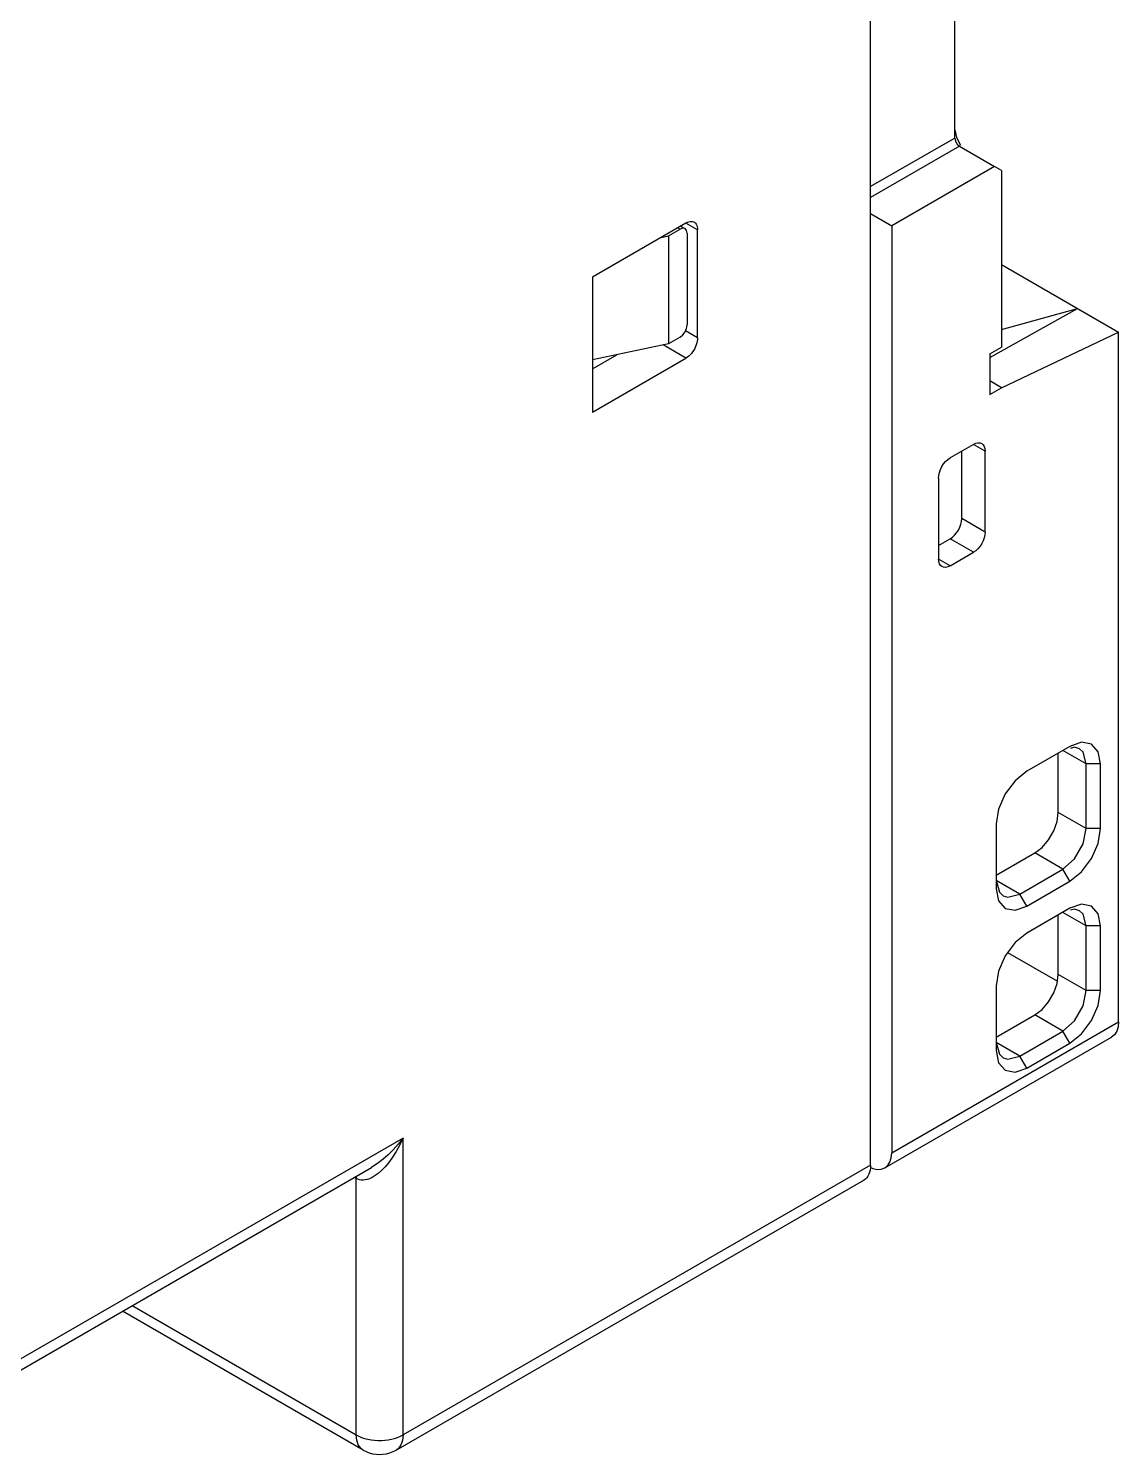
# Model space of a CAD drawing. Extents: x 0 to 420, y 0 to 297.
# Drawn here: x 222.33 to 255.29, y 111.11 to 154.25 of the extents above; entities that cross this region are included whole.
import ezdxf

# ---------------------------------------------------------------- set-up
doc = ezdxf.new("R2010")
doc.units = 0
doc.header["$LTSCALE"] = 23.1
doc.layers.add('40000_ISO', color=7, linetype='CONTINUOUS')

msp = doc.modelspace()

# ---------------------------------------------------------------- linework, layer by layer
at = {"layer": '40000_ISO', "color": 7, "linetype": 'CONTINUOUS'}
for p, q in [((247.798, 119.866), (247.798, 191.718)), ((250.344, 150.934), (250.344, 164.774)), ((250.344, 151.179), (250.391, 150.947)), ((250.344, 150.934), (247.798, 149.464)), ((250.485, 150.689), (247.798, 149.138)), ((250.344, 150.934), (250.363, 150.841)), ((250.363, 150.841), (250.415, 150.752)), ((250.391, 150.947), (250.521, 150.723)), ((250.415, 150.752), (250.485, 150.689)), ((250.485, 150.689), (251.546, 150.077)), ((251.546, 150.077), (248.435, 148.28)), ((251.758, 149.954), (251.546, 150.077)), ((251.758, 149.954), (251.758, 144.606)), ((242.255, 148.384), (242.297, 148.399)), ((242.297, 148.399), (242.337, 148.408)), ((242.337, 148.408), (242.376, 148.41)), ((242.376, 148.41), (242.413, 148.406)), ((242.413, 148.406), (242.447, 148.395)), ((242.447, 148.395), (242.462, 148.387)), ((247.798, 148.648), (248.435, 148.28)), ((242.212, 148.362), (239.384, 146.729)), ((241.459, 147.927), (241.682, 147.974)), ((241.682, 147.974), (242.035, 148.178)), ((241.682, 147.974), (241.682, 144.708)), ((241.965, 148.219), (242.035, 148.178)), ((242.117, 148.206), (242.035, 148.178)), ((242.052, 148.27), (242.132, 148.224)), ((242.185, 148.193), (242.117, 148.206)), ((242.231, 148.14), (242.185, 148.193)), ((242.212, 148.362), (242.255, 148.384)), ((242.566, 148.158), (242.212, 148.362)), ((242.247, 148.056), (242.231, 148.14)), ((242.247, 148.056), (242.247, 145.28)), ((242.462, 148.387), (242.477, 148.377)), ((242.477, 148.377), (242.503, 148.354)), ((242.503, 148.354), (242.525, 148.324)), ((242.525, 148.324), (242.543, 148.289)), ((242.543, 148.289), (242.555, 148.25)), ((242.555, 148.25), (242.563, 148.206)), ((242.563, 148.206), (242.566, 148.158)), ((242.566, 144.892), (242.566, 148.158)), ((248.435, 148.28), (248.435, 120.233)), ((251.758, 147.106), (255.294, 145.065)), ((239.384, 146.729), (239.384, 142.646)), ((251.404, 144.3), (254.056, 145.78)), ((251.758, 145.146), (254.056, 145.78)), ((242.035, 144.912), (242.117, 144.978)), ((242.117, 144.978), (242.185, 145.071)), ((242.185, 145.071), (242.231, 145.176)), ((242.566, 144.892), (242.2, 145.103)), ((242.231, 145.176), (242.247, 145.28)), ((251.758, 143.381), (255.294, 145.065)), ((255.294, 124.193), (255.294, 145.065)), ((241.682, 144.708), (239.384, 144.223)), ((242.212, 144.279), (241.526, 144.675)), ((242.035, 144.912), (241.682, 144.708)), ((242.447, 144.518), (242.413, 144.468)), ((242.477, 144.57), (242.447, 144.518)), ((242.503, 144.624), (242.477, 144.57)), ((242.525, 144.679), (242.503, 144.624)), ((242.543, 144.734), (242.525, 144.679)), ((242.555, 144.788), (242.543, 144.734)), ((242.563, 144.841), (242.555, 144.788)), ((242.566, 144.892), (242.563, 144.841)), ((251.404, 144.402), (251.758, 144.606)), ((239.384, 143.953), (240.121, 144.378)), ((239.384, 142.646), (242.212, 144.279)), ((242.255, 144.307), (242.212, 144.279)), ((242.297, 144.34), (242.255, 144.307)), ((242.337, 144.378), (242.297, 144.34)), ((242.376, 144.421), (242.337, 144.378)), ((242.413, 144.468), (242.376, 144.421)), ((251.404, 144.402), (251.404, 143.177)), ((251.758, 143.381), (251.404, 143.585)), ((251.404, 143.177), (251.758, 143.381)), ((250.909, 141.667), (250.202, 141.258)), ((251.263, 141.462), (250.909, 141.667)), ((250.909, 141.667), (250.978, 141.699)), ((250.978, 141.699), (251.045, 141.714)), ((251.045, 141.714), (251.106, 141.711)), ((251.106, 141.711), (251.159, 141.691)), ((251.159, 141.691), (251.203, 141.655)), ((251.203, 141.655), (251.236, 141.603)), ((251.236, 141.603), (251.256, 141.538)), ((251.256, 141.538), (251.263, 141.462)), ((249.952, 140.994), (250.006, 141.076)), ((250.006, 141.076), (250.067, 141.149)), ((250.067, 141.149), (250.133, 141.211)), ((250.133, 141.211), (250.202, 141.258)), ((250.556, 139.421), (250.556, 141.462)), ((251.263, 139.013), (251.263, 141.462)), ((249.849, 140.646), (249.856, 140.73)), ((249.849, 140.646), (249.849, 138.196)), ((249.856, 140.73), (249.876, 140.818)), ((249.876, 140.818), (249.908, 140.907)), ((249.908, 140.907), (249.952, 140.994)), ((250.529, 139.249), (250.549, 139.338)), ((250.549, 139.338), (250.556, 139.421)), ((251.263, 139.013), (250.556, 139.421)), ((250.271, 138.856), (250.338, 138.918)), ((250.338, 138.918), (250.399, 138.991)), ((250.399, 138.991), (250.452, 139.073)), ((250.452, 139.073), (250.496, 139.16)), ((250.496, 139.16), (250.529, 139.249)), ((251.256, 138.929), (251.236, 138.841)), ((251.263, 139.013), (251.256, 138.929)), ((249.849, 138.605), (250.202, 138.809)), ((250.202, 138.809), (250.271, 138.856)), ((250.909, 138.401), (250.202, 138.809)), ((251.045, 138.51), (250.978, 138.448)), ((251.106, 138.583), (251.045, 138.51)), ((251.159, 138.664), (251.106, 138.583)), ((251.203, 138.752), (251.159, 138.664)), ((251.236, 138.841), (251.203, 138.752)), ((250.202, 137.992), (249.849, 138.196)), ((249.856, 138.121), (249.849, 138.196)), ((249.876, 138.056), (249.856, 138.121)), ((249.908, 138.004), (249.876, 138.056)), ((250.202, 137.992), (250.909, 138.401)), ((250.978, 138.448), (250.909, 138.401)), ((249.952, 137.968), (249.908, 138.004)), ((250.006, 137.948), (249.952, 137.968)), ((250.067, 137.945), (250.006, 137.948)), ((250.133, 137.96), (250.067, 137.945)), ((250.202, 137.992), (250.133, 137.96)), ((253.826, 132.532), (252.518, 131.777)), ((254.178, 132.654), (253.826, 132.532)), ((253.968, 132.504), (253.843, 132.471)), ((254.114, 132.459), (253.968, 132.504)), ((254.227, 132.355), (254.114, 132.459)), ((254.476, 132.596), (254.178, 132.654)), ((254.676, 132.367), (254.476, 132.596)), ((253.473, 130.531), (253.473, 132.328)), ((254.321, 132.001), (253.614, 132.409)), ((254.321, 132.001), (254.227, 132.355)), ((254.746, 132.001), (254.676, 132.367)), ((252.518, 131.777), (252.166, 131.493)), ((254.746, 132.001), (254.321, 132.001)), ((254.321, 130.042), (254.321, 132.001)), ((254.746, 130.042), (254.746, 132.001)), ((252.166, 131.493), (251.868, 131.091)), ((251.868, 131.091), (251.669, 130.631)), ((251.669, 130.631), (251.599, 130.184)), ((253.438, 130.259), (253.473, 130.531)), ((254.321, 130.042), (253.473, 130.531)), ((251.599, 130.184), (251.599, 128.225)), ((253.181, 129.703), (253.338, 129.974)), ((253.338, 129.974), (253.438, 130.259)), ((254.227, 129.579), (254.321, 130.042)), ((254.746, 130.042), (254.321, 130.042)), ((254.676, 129.595), (254.746, 130.042)), ((252.766, 129.307), (252.984, 129.473)), ((252.984, 129.473), (253.181, 129.703)), ((253.968, 129.13), (254.227, 129.579)), ((254.476, 129.136), (254.676, 129.595)), ((251.599, 128.633), (252.766, 129.307)), ((253.614, 128.817), (252.766, 129.307)), ((253.614, 128.817), (253.968, 129.13)), ((254.178, 128.733), (254.476, 129.136)), ((252.306, 128.062), (253.614, 128.817)), ((253.826, 128.449), (253.614, 128.817)), ((253.826, 128.449), (254.178, 128.733)), ((252.306, 128.062), (251.599, 128.47)), ((251.599, 128.47), (251.694, 128.116)), ((251.599, 128.225), (251.669, 127.859)), ((252.518, 127.694), (253.826, 128.449)), ((251.669, 127.859), (251.868, 127.63)), ((251.694, 128.116), (251.806, 128.012)), ((251.806, 128.012), (251.952, 127.967)), ((251.952, 127.967), (252.306, 128.062)), ((252.166, 127.572), (252.518, 127.694)), ((252.518, 127.694), (252.306, 128.062)), ((254.178, 127.755), (253.826, 127.633)), ((254.476, 127.697), (254.178, 127.755)), ((254.676, 127.468), (254.476, 127.697)), ((251.868, 127.63), (252.166, 127.572)), ((253.826, 127.633), (252.518, 126.878)), ((253.473, 125.632), (253.473, 127.429)), ((254.321, 127.102), (253.614, 127.51)), ((253.968, 127.605), (253.843, 127.572)), ((254.114, 127.56), (253.968, 127.605)), ((254.227, 127.456), (254.114, 127.56)), ((254.321, 127.102), (254.227, 127.456)), ((254.746, 127.102), (254.676, 127.468)), ((252.518, 126.878), (252.166, 126.594)), ((254.746, 127.102), (254.321, 127.102)), ((254.321, 125.143), (254.321, 127.102)), ((254.746, 125.143), (254.746, 127.102)), ((252.166, 126.594), (251.868, 126.191)), ((251.868, 126.191), (251.669, 125.732)), ((251.942, 126.291), (253.446, 125.423)), ((251.669, 125.732), (251.599, 125.285)), ((253.438, 125.36), (253.473, 125.632)), ((254.321, 125.143), (253.473, 125.632)), ((251.599, 125.285), (251.599, 123.326)), ((253.338, 125.075), (253.438, 125.36)), ((254.227, 124.68), (254.321, 125.143)), ((254.746, 125.143), (254.321, 125.143)), ((254.676, 124.696), (254.746, 125.143)), ((252.984, 124.574), (253.181, 124.804)), ((253.181, 124.804), (253.338, 125.075)), ((253.968, 124.231), (254.227, 124.68)), ((254.476, 124.237), (254.676, 124.696)), ((251.599, 123.734), (252.766, 124.408)), ((252.766, 124.408), (252.984, 124.574)), ((253.614, 123.918), (252.766, 124.408)), ((248.435, 120.233), (255.294, 124.193)), ((252.306, 123.163), (253.614, 123.918)), ((253.614, 123.918), (253.968, 124.231)), ((253.826, 123.55), (253.614, 123.918)), ((253.826, 123.55), (254.178, 123.834)), ((254.178, 123.834), (254.476, 124.237)), ((255.174, 123.809), (255.086, 123.736)), ((255.24, 123.912), (255.174, 123.809)), ((255.28, 124.042), (255.24, 123.912)), ((255.294, 124.193), (255.28, 124.042)), ((248.228, 119.776), (255.086, 123.736)), ((252.306, 123.163), (251.599, 123.571)), ((251.599, 123.571), (251.694, 123.217)), ((252.518, 122.795), (253.826, 123.55)), ((251.599, 123.326), (251.669, 122.96)), ((251.669, 122.96), (251.868, 122.731)), ((251.694, 123.217), (251.806, 123.113)), ((251.806, 123.113), (251.952, 123.068)), ((251.952, 123.068), (252.306, 123.163)), ((252.518, 122.795), (252.306, 123.163)), ((251.868, 122.731), (252.166, 122.673)), ((252.166, 122.673), (252.518, 122.795)), ((233.656, 120.683), (221.423, 113.62)), ((233.512, 120.5), (233.361, 120.33)), ((233.558, 120.474), (233.451, 120.278)), ((233.656, 120.683), (233.512, 120.5)), ((233.656, 120.683), (233.558, 120.474)), ((233.656, 111.701), (233.656, 120.683)), ((232.911, 119.93), (232.774, 119.837)), ((233.056, 120.043), (232.911, 119.93)), ((233.207, 120.177), (233.056, 120.043)), ((233.227, 119.945), (233.115, 119.812)), ((233.361, 120.33), (233.207, 120.177)), ((233.34, 120.1), (233.227, 119.945)), ((233.451, 120.278), (233.34, 120.1)), ((248.315, 119.849), (248.381, 119.952)), ((248.381, 119.952), (248.421, 120.082)), ((248.421, 120.082), (248.435, 120.233)), ((221.216, 113.162), (232.7, 119.792)), ((232.242, 119.458), (232.181, 119.493)), ((232.236, 119.525), (232.239, 119.506)), ((232.239, 119.506), (232.242, 119.458)), ((232.774, 119.837), (232.699, 119.792)), ((232.814, 119.544), (232.727, 119.491)), ((232.908, 119.613), (232.814, 119.544)), ((233.009, 119.702), (232.908, 119.613)), ((233.115, 119.812), (233.009, 119.702)), ((247.798, 119.866), (233.656, 111.701)), ((247.715, 119.529), (247.679, 119.481)), ((247.744, 119.585), (247.715, 119.529)), ((247.768, 119.646), (247.744, 119.585)), ((247.785, 119.715), (247.768, 119.646)), ((247.795, 119.788), (247.785, 119.715)), ((247.798, 119.866), (247.795, 119.788)), ((247.795, 119.794), (247.865, 119.761)), ((247.865, 119.761), (247.998, 119.731)), ((247.998, 119.731), (248.12, 119.736)), ((248.12, 119.736), (248.228, 119.776)), ((248.228, 119.776), (248.315, 119.849)), ((232.287, 119.436), (232.242, 119.458)), ((232.242, 111.701), (232.242, 119.458)), ((232.336, 119.42), (232.287, 119.436)), ((232.389, 119.41), (232.336, 119.42)), ((232.446, 119.408), (232.389, 119.41)), ((232.507, 119.413), (232.446, 119.408)), ((232.574, 119.428), (232.507, 119.413)), ((232.647, 119.453), (232.574, 119.428)), ((232.727, 119.491), (232.647, 119.453)), ((233.449, 111.243), (247.591, 119.408)), ((247.638, 119.441), (247.591, 119.408)), ((247.679, 119.481), (247.638, 119.441)), ((225.464, 115.614), (232.242, 111.701)), ((232.449, 111.243), (225.171, 115.445)), ((232.242, 111.701), (232.32, 111.661)), ((232.246, 111.618), (232.242, 111.701)), ((232.257, 111.54), (232.246, 111.618)), ((232.277, 111.469), (232.257, 111.54)), ((232.303, 111.404), (232.277, 111.469)), ((232.337, 111.348), (232.303, 111.404)), ((232.32, 111.661), (232.404, 111.625)), ((232.377, 111.299), (232.337, 111.348)), ((232.424, 111.26), (232.377, 111.299)), ((232.404, 111.625), (232.495, 111.595)), ((232.495, 111.595), (232.591, 111.57)), ((232.591, 111.57), (232.69, 111.552)), ((232.69, 111.552), (232.793, 111.539)), ((232.793, 111.539), (232.897, 111.533)), ((232.897, 111.533), (233.001, 111.533)), ((233.001, 111.533), (233.105, 111.539)), ((233.105, 111.539), (233.208, 111.552)), ((233.208, 111.552), (233.307, 111.57)), ((233.307, 111.57), (233.403, 111.595)), ((233.403, 111.595), (233.494, 111.625)), ((233.521, 111.299), (233.475, 111.26)), ((233.494, 111.625), (233.578, 111.661)), ((233.561, 111.348), (233.521, 111.299)), ((233.595, 111.404), (233.561, 111.348)), ((233.578, 111.661), (233.656, 111.701)), ((233.622, 111.469), (233.595, 111.404)), ((233.641, 111.54), (233.622, 111.469)), ((233.652, 111.618), (233.641, 111.54)), ((233.656, 111.701), (233.652, 111.618)), ((232.449, 111.243), (232.424, 111.26)), ((232.449, 111.243), (232.54, 111.197)), ((232.54, 111.197), (232.636, 111.16)), ((232.636, 111.16), (232.737, 111.132)), ((232.737, 111.132), (232.84, 111.115)), ((232.84, 111.115), (232.945, 111.109)), ((232.945, 111.109), (233.05, 111.114)), ((233.05, 111.114), (233.155, 111.131)), ((233.155, 111.131), (233.258, 111.158)), ((233.258, 111.158), (233.357, 111.196)), ((233.357, 111.196), (233.449, 111.243)), ((233.475, 111.26), (233.449, 111.243))]:
    msp.add_line(p, q, dxfattribs=at)

doc.saveas('drawing.dxf')
